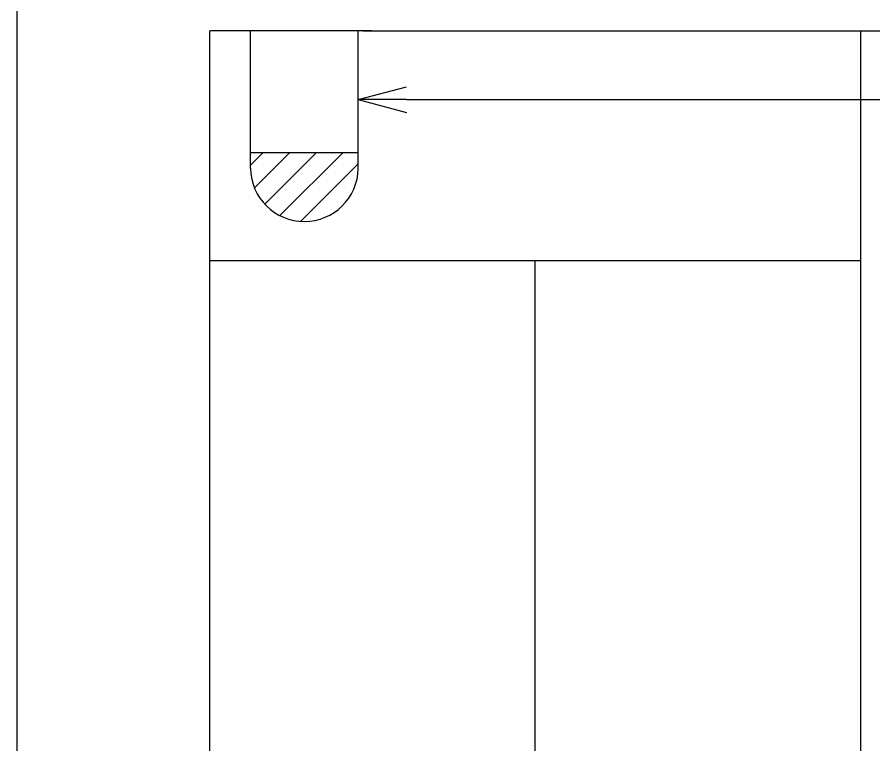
# Model space of a CAD drawing. Header units: millimetres. Extents: x 1770 to 79508, y 361 to 52020.
# Drawn here: x 9470 to 10181, y 3377 to 3981 of the extents above; entities that cross this region are included whole.
import ezdxf

# ---------------------------------------------------------------- set-up
doc = ezdxf.new("R2010")
doc.units = ezdxf.units.MM
doc.header["$LTSCALE"] = 0.2
doc.layers.add('ZZ-OBJE', color=3, linetype='Continuous')

msp = doc.modelspace()

# ---------------------------------------------------------------- linework, layer by layer
at = {"color": 0, "linetype": 'ByBlock'}
for p, q in [((9753.18, 3912.35), (9793.18, 3923.06)), ((9753.18, 3912.35), (9793.18, 3901.63)), ((9793.18, 3912.35), (9753.18, 3912.35))]:
    msp.add_line(p, q, dxfattribs=at)
at = {"layer": 'ZZ-OBJE'}
msp.add_line((9470.16, 2245.57), (9470.16, 4508.01), dxfattribs=at)
at = {"layer": 'ZZ-OBJE', "linetype": 'Continuous'}
for p, q in [((9629.97, 2584.58), (9629.97, 3969.52)), ((9764.16, 3969.52), (9629.97, 3969.52)), ((9663.65, 3855.17), (9663.65, 3969.52)), ((9753.18, 3855.17), (9753.18, 3969.52)), ((9757.02, 3969.52), (10424.08, 3969.52)), ((10169.97, 2584.58), (10169.97, 3969.52)), ((9663.65, 3868.44), (9753.18, 3868.44)), ((9629.97, 3778.93), (10169.97, 3778.93)), ((9899.97, 2584.58), (9899.97, 3778.93))]:
    msp.add_line(p, q, dxfattribs=at)
at = {"layer": 'ZZ-OBJE', "color": 7, "linetype": 'Continuous'}
for p, q in [((9663.65, 3857.84), (9674.25, 3868.44)), ((9666.98, 3839.07), (9696.34, 3868.44)), ((9675.59, 3825.58), (9718.44, 3868.44)), ((9688.19, 3816.09), (9740.54, 3868.44)), ((9705.55, 3811.35), (9753.18, 3858.98))]:
    msp.add_line(p, q, dxfattribs=at)
msp.add_lwpolyline([(9793.18, 3912.35), (10694.72, 3912.35), (11378.27, 3912.35)], dxfattribs=at)
at = {"layer": 'ZZ-OBJE', "linetype": 'Continuous'}
msp.add_arc((9708.42, 3856.03), 44.77, 181.09769, 358.90231, dxfattribs=at)

doc.saveas('drawing.dxf')
